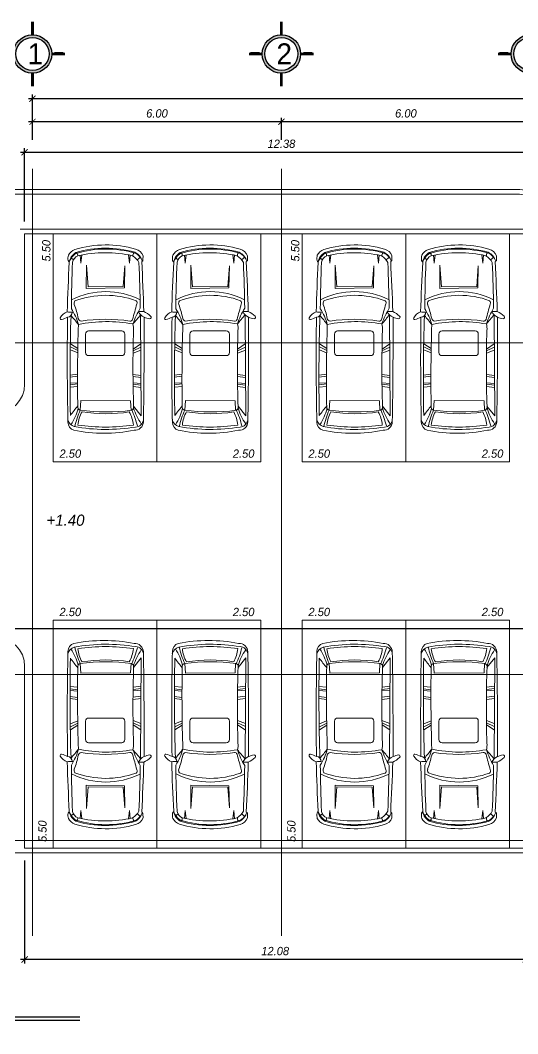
# Model space of a CAD drawing. Header units: millimetres. Extents: x 485872 to 486142, y -52344 to -52207.
# Drawn here: x 485947.64 to 485959.63, y -52269.16 to -52244.72 of the extents above; entities that cross this region are included whole.
import ezdxf

# ---------------------------------------------------------------- set-up
doc = ezdxf.new("R2010")
doc.units = ezdxf.units.MM
doc.header["$LTSCALE"] = 15
doc.header["$PDMODE"] = 2
doc.header["$PDSIZE"] = -10
for name, pattern in [('ACAD_ISO04W100', [30, 24, -3, 0, -3]), ('ACAD_ISO12W100', [21, 12, -3, 0, -3, 0, -3]), ('DASHDOTX2', [50.8, 25.4, -12.7, 0, -12.7])]:
    doc.linetypes.add(name, pattern=pattern)
doc.layers.add('Ak1', color=51, linetype='Continuous', lineweight=5)
doc.layers.add('arrow', color=8, linetype='Continuous', lineweight=0)
doc.layers.add('DIMS', color=7, linetype='Continuous')
doc.styles.add('dim', font='romantic.ttf', dxfattribs={"height": 280})
doc.styles.get("Standard").update_dxf_attribs({"font": ''})
doc.styles.get('Standard').set_extended_font_data('Flux Architect', italic=True)
doc.dimstyles.new('Sem Linha', dxfattribs={"dimtxt": 0.2, "dimasz": 0.15, "dimexe": 100, "dimexo": 300, "dimgap": 0, "dimtad": 1, "dimjust": 1, "dimzin": 0, "dimdsep": 46, "dimtxsty": 'Standard', "dimblk": 'ARCHTICK', "dimcen": 0, "dimdle": 100, "dimse1": 1, "dimse2": 1, "dimsd1": 1, "dimsd2": 1, "dimclrd": 4, "dimclrt": 2, "dimadec": 0, "dimazin": 0, "dimtfac": 1, "dimtofl": 0, "dimtmove": 0, "dimatfit": 3, "dimfxl": 1, "dimtfillclr": 1, "dimtolj": 1, "dimtzin": 0, "dimarcsym": 1})
doc.dimstyles.get("Standard").update_dxf_attribs({"dimtxt": 0.2, "dimasz": 0.15, "dimexe": 0.1, "dimexo": 0.3, "dimgap": 0.1, "dimtad": 1, "dimzin": 0, "dimdsep": 46, "dimtxsty": 'Standard', "dimblk": 'ARCHTICK', "dimcen": 0.09, "dimdle": 0.1, "dimclrd": 4, "dimclrt": 2, "dimadec": 0, "dimazin": 0, "dimtfac": 1, "dimtofl": 0, "dimtmove": 0, "dimatfit": 3, "dimfxl": 1, "dimtfillclr": 1, "dimtolj": 1, "dimtzin": 0, "dimarcsym": 1})

# ---------------------------------------------------------------- blocks, each defined once
blk = doc.blocks.new('top or rang rover')
at = {"lineweight": 9}
for p, q in [((55606, 51383), (55781, 51268)), ((57301, 51377), (57115, 51256)), ((55604, 51234), (55780, 51165)), ((55605, 51305), (55781, 51223)), ((57302, 51228), (57113, 51154)), ((57302, 51299), (57114, 51212)), ((55598, 50627), (55775, 50649)), ((57306, 50621), (57112, 50645)), ((55596, 50430), (55775, 50444)), ((55596, 50393), (55775, 50414)), ((55598, 50578), (55775, 50599)), ((57306, 50572), (57112, 50596)), ((57307, 50424), (57114, 50440)), ((57307, 50387), (57114, 50410)), ((55595, 50333), (55776, 50355)), ((57308, 50326), (57115, 50351))]:
    blk.add_line(p, q, dxfattribs=at)
for points in [[(55544, 49490, 0.315128), (55686, 49296, 0.096716), (57140, 49296, 0.421726), (57362, 49500, 0.005429), (57380, 52027, 0.067318), (57513, 51981, 0.654647), (57537, 52048, 0.083045), (57373, 52163, 0.006088), (57323, 53363, -0.016106), (57352, 53387, -0.002779), (57354, 53501, 0.241437), (57174, 53665, 0.146503), (55713, 53654, 0.211837), (55555, 53517, 0.106467), (55549, 53392, 0.064843), (55577, 53350, 0.007355), (55527, 52149, 0.186587), (55360, 52012, 0.560756), (55389, 51964, 0.026425), (55535, 52021, 0.008819), (55544, 49490, -4.149774)], [(57337, 53375, 0.217036), (57156, 53589, 0.144172), (55733, 53583, 0.228619), (55577, 53350, 6.44443)], [(57337, 53375, 0.203701), (57164, 53568, 0.144172), (55741, 53563, 0.169699), (55577, 53350, 6.44443)], [(57255, 53339, 0.143842), (57102, 53507, 0.110161), (55781, 53505, 0.236648), (55655, 53349, 0.008298), (55627, 52229, -0.078132), (55796, 51847, 0.017915), (55618, 52064, 0.012549), (55603, 49652, -0.009837), (55781, 49885, -8.30513)], [(57255, 53339, -0.006266), (57287, 52240, 0.050486), (57111, 51860, 8.051252)], [(55696, 52329, -0.044792), (55794, 51992, 0.277519), (55861, 51928, -0.078529), (57037, 51928, 0.316035), (57104, 51969, -0.008731), (57205, 52343, 0.37923), (57187, 52422, 0.177743), (55714, 52418, 0.226219), (55697, 52326, -14.200883)], [(55527, 52149, 0.071055), (55650, 52148, -0.382376), (55535, 52021, 1.228068)], [(57126, 49880), (57312, 49647), (57297, 52080, 0.009344), (57111, 51860, 0.42633)], [(55796, 51847, 0.012865), (55782, 49846, 0.380853), (55841, 49782, 0.065248), (57080, 49778, 0.347853), (57127, 49865, -0.016097), (57125, 51699, 0.091819), (57111, 51860, 0.097295), (55796, 51847, 1.953156)], [(55784, 49423, 0.073336), (57121, 49422, 0.096152), (57023, 49740, -0.082206), (55884, 49744, 0.100628), (55784, 49423, 1.276284)], [(57363, 49546, -0.363109), (57176, 49374, -0.084834), (55697, 49384, -0.248444), (55542, 49548, 8.031877)]]:
    blk.add_lwpolyline(points, format="xyb", dxfattribs=at)
for points in [[(55839, 53517), (55855, 53326), (55878, 53525)], [(57043, 53517), (57028, 53326), (57004, 53525)], [(55988, 53281), (56029, 52758), (56878, 52760), (56917, 53262), (56907, 52731), (55987, 52715), (55988, 53281)], [(57065, 49776), (57056, 50009), (55857, 50012), (55841, 49782)]]:
    blk.add_lwpolyline(points, dxfattribs=at)
blk.add_lwpolyline([(56917, 51616), (56917, 51172, -0.414214), (56842, 51097), (56043, 51097, -0.414214), (55968, 51172), (55968, 51616, -0.414214), (56043, 51691), (56842, 51691, -0.414214)], format="xyb", close=True, dxfattribs=at)
for centre, radius, start, end in [((55715, 53522), 65.2, 338.3611, 54.7078), ((57177, 53522), 65.2, 125.2922, 201.6389), ((55744, 53538), 144, 203.9699, 243.5622), ((57148, 53538), 144, 296.4378, 336.0301), ((56458, 50788), 1852, 63.5352, 116.491), ((57323, 51533), 631, 85.4458, 97.4527), ((57474, 52264), 255, 204.1993, 248.4339), ((54616, 50111), 1209, 325.7635, 345.9386), ((57839, 48906), 2182, 156.3297, 167.4147), ((55102, 48871), 2182, 14.0544, 25.1393), ((58293, 50158), 1209, 195.5305, 215.7055)]:
    blk.add_arc(centre, radius, start, end, dxfattribs=at)
blk = doc.blocks.new('_ArchTick')
at = {"color": 0, "const_width": 0.15}
blk.add_lwpolyline([(-0.5, -0.5), (0.5, 0.5)], dxfattribs=at)
blk = doc.blocks.new('*D64')
at = {"color": 0, "linetype": 'Continuous', "lineweight": -2, "transparency": 16777216}
for p, q in [((486102.039, -52247.599), (486102.039, -52247.068)), ((486108.039, -52247.599), (486108.039, -52247.068))]:
    blk.add_line(p, q, dxfattribs=at)
at = {"color": 4, "linetype": 'Continuous', "lineweight": -2, "transparency": 16777216}
blk.add_line((486108.139, -52247.168), (486101.939, -52247.168), dxfattribs=at)
at = {"layer": 'Defpoints', "color": 0, "linetype": 'Continuous', "lineweight": 13, "transparency": 16777216}
for p in [(486102.039, -52247.168), (486102.039, -52247.899), (486108.039, -52247.899)]:
    blk.add_point(p, dxfattribs=at)
at = {"color": 4, "linetype": 'Continuous', "lineweight": -2, "transparency": 16777216, "xscale": 0.15, "yscale": 0.15, "zscale": 0.15, "rotation": 180}
blk.add_blockref('_ArchTick', (486102.039, -52247.168), dxfattribs=at)
at = {"color": 4, "linetype": 'Continuous', "lineweight": -2, "transparency": 16777216, "xscale": 0.15, "yscale": 0.15, "zscale": 0.15}
blk.add_blockref('_ArchTick', (486108.039, -52247.168), dxfattribs=at)
at = {"color": 2, "linetype": 'Continuous', "lineweight": 13, "transparency": 16777216, "insert": (486105.039, -52246.966), "char_height": 0.2, "attachment_point": 5}
blk.add_mtext('\\A1;6.00', dxfattribs=at)
blk = doc.blocks.new('*D65')
at = {"color": 0, "linetype": 'Continuous', "lineweight": -2, "transparency": 16777216}
for p, q in [((486096.039, -52247.599), (486096.039, -52247.068)), ((486102.039, -52247.599), (486102.039, -52247.068))]:
    blk.add_line(p, q, dxfattribs=at)
at = {"color": 4, "linetype": 'Continuous', "lineweight": -2, "transparency": 16777216}
blk.add_line((486102.139, -52247.168), (486095.939, -52247.168), dxfattribs=at)
at = {"layer": 'Defpoints', "color": 0, "linetype": 'Continuous', "lineweight": 13, "transparency": 16777216}
for p in [(486096.039, -52247.168), (486096.039, -52247.899), (486102.039, -52247.899)]:
    blk.add_point(p, dxfattribs=at)
at = {"color": 4, "linetype": 'Continuous', "lineweight": -2, "transparency": 16777216, "xscale": 0.15, "yscale": 0.15, "zscale": 0.15, "rotation": 180}
blk.add_blockref('_ArchTick', (486096.039, -52247.168), dxfattribs=at)
at = {"color": 4, "linetype": 'Continuous', "lineweight": -2, "transparency": 16777216, "xscale": 0.15, "yscale": 0.15, "zscale": 0.15}
blk.add_blockref('_ArchTick', (486102.039, -52247.168), dxfattribs=at)
at = {"color": 2, "linetype": 'Continuous', "lineweight": 13, "transparency": 16777216, "insert": (486099.039, -52246.966), "char_height": 0.2, "attachment_point": 5}
blk.add_mtext('\\A1;6.00', dxfattribs=at)
blk = doc.blocks.new('*D66')
at = {"color": 4, "linetype": 'Continuous', "lineweight": -2, "transparency": 16777216}
blk.add_line((486127.139, -52246.612), (486095.939, -52246.612), dxfattribs=at)
at = {"color": 0, "linetype": 'Continuous', "lineweight": -2, "transparency": 16777216}
for p, q in [((486096.039, -52247.268), (486096.039, -52246.512)), ((486127.039, -52247.268), (486127.039, -52246.512))]:
    blk.add_line(p, q, dxfattribs=at)
at = {"layer": 'Defpoints', "color": 0, "linetype": 'Continuous', "lineweight": 13, "transparency": 16777216}
for p in [(486096.039, -52246.612), (486096.039, -52247.568), (486127.039, -52247.568)]:
    blk.add_point(p, dxfattribs=at)
at = {"color": 4, "linetype": 'Continuous', "lineweight": -2, "transparency": 16777216, "xscale": 0.15, "yscale": 0.15, "zscale": 0.15, "rotation": 180}
blk.add_blockref('_ArchTick', (486096.039, -52246.612), dxfattribs=at)
at = {"color": 4, "linetype": 'Continuous', "lineweight": -2, "transparency": 16777216, "xscale": 0.15, "yscale": 0.15, "zscale": 0.15}
blk.add_blockref('_ArchTick', (486127.039, -52246.612), dxfattribs=at)
at = {"color": 2, "linetype": 'Continuous', "lineweight": 13, "transparency": 16777216, "insert": (486111.539, -52246.41), "char_height": 0.2, "attachment_point": 5}
blk.add_mtext('\\A1;31.00', dxfattribs=at)
blk = doc.blocks.new('uio')
h = blk.add_hatch(color=21)
h.paths.add_polyline_path([(365111, 142547, 1), (365989, 142547, 1)])
h.paths.add_polyline_path([(365927, 142547, -1), (365173, 142547, -1)], flags=16)
at = {"color": 21, "const_width": 61.9}
for points in [[(365550, 143286), (365550, 142986)], [(364811, 142547), (365111, 142547)], [(365989, 142547), (366289, 142547)], [(365550, 141808), (365550, 142108)]]:
    blk.add_lwpolyline(points, dxfattribs=at)
at = {"color": 21}
for radius in [439, 377]:
    blk.add_circle((365550, 142547), radius, dxfattribs=at)
at = {"layer": 'Ak1', "ltscale": 10000}
for p, q in [((365046, 142517), (364848, 142517)), ((366054, 142517), (366252, 142517)), ((365555, 142013), (365555, 141815))]:
    blk.add_line(p, q, dxfattribs=at)
blk = doc.blocks.new('01')
at = {"color": 1, "lineweight": -3}
for p, q in [((759112, -50321), (759788, -50321)), ((769811, -50321), (760388, -50321)), ((759796, -50401), (759112, -50401)), ((769811, -50401), (760379, -50401))]:
    blk.add_line(p, q, dxfattribs=at)
blk.add_circle((760088, -50321), 400, dxfattribs=at)
blk = doc.blocks.new('*D213')
at = {"layer": 'Defpoints', "color": 0, "linetype": 'Continuous', "lineweight": 13, "transparency": 16777216}
for p in [(486096.539, -52249.869), (486096.476, -52255.369), (486096.539, -52255.369)]:
    blk.add_point(p, dxfattribs=at)
at = {"color": 2, "linetype": 'Continuous', "lineweight": 13, "transparency": 16777216, "insert": (486096.373, -52250.278), "char_height": 0.2, "attachment_point": 5, "rotation": 90}
blk.add_mtext('\\A1;5.50', dxfattribs=at)
blk = doc.blocks.new('*D214')
at = {"layer": 'Defpoints', "color": 0, "linetype": 'Continuous', "lineweight": 13, "transparency": 16777216}
for p in [(486096.539, -52255.369), (486099.039, -52255.274), (486099.039, -52255.369)]:
    blk.add_point(p, dxfattribs=at)
at = {"color": 2, "linetype": 'Continuous', "lineweight": 13, "transparency": 16777216, "insert": (486096.95, -52255.172), "char_height": 0.2, "attachment_point": 5}
blk.add_mtext('\\A1;2.50', dxfattribs=at)
blk = doc.blocks.new('*D215')
at = {"layer": 'Defpoints', "color": 0, "linetype": 'Continuous', "lineweight": 13, "transparency": 16777216}
for p in [(486099.039, -52255.274), (486099.039, -52255.369), (486101.539, -52255.369)]:
    blk.add_point(p, dxfattribs=at)
at = {"color": 2, "linetype": 'Continuous', "lineweight": 13, "transparency": 16777216, "insert": (486101.128, -52255.172), "char_height": 0.2, "attachment_point": 5}
blk.add_mtext('\\A1;2.50', dxfattribs=at)
blk = doc.blocks.new('*D217')
at = {"layer": 'Defpoints', "color": 0, "linetype": 'Continuous', "lineweight": 13, "transparency": 16777216}
for p in [(486102.539, -52249.869), (486102.476, -52255.369), (486102.539, -52255.369)]:
    blk.add_point(p, dxfattribs=at)
at = {"color": 2, "linetype": 'Continuous', "lineweight": 13, "transparency": 16777216, "insert": (486102.373, -52250.278), "char_height": 0.2, "attachment_point": 5, "rotation": 90}
blk.add_mtext('\\A1;5.50', dxfattribs=at)
blk = doc.blocks.new('*D218')
at = {"layer": 'Defpoints', "color": 0, "linetype": 'Continuous', "lineweight": 13, "transparency": 16777216}
for p in [(486102.539, -52255.369), (486105.039, -52255.274), (486105.039, -52255.369)]:
    blk.add_point(p, dxfattribs=at)
at = {"color": 2, "linetype": 'Continuous', "lineweight": 13, "transparency": 16777216, "insert": (486102.95, -52255.172), "char_height": 0.2, "attachment_point": 5}
blk.add_mtext('\\A1;2.50', dxfattribs=at)
blk = doc.blocks.new('*D216')
at = {"layer": 'Defpoints', "color": 0, "linetype": 'Continuous', "lineweight": 13, "transparency": 16777216}
for p in [(486105.039, -52255.274), (486105.039, -52255.369), (486107.539, -52255.369)]:
    blk.add_point(p, dxfattribs=at)
at = {"color": 2, "linetype": 'Continuous', "lineweight": 13, "transparency": 16777216, "insert": (486107.128, -52255.172), "char_height": 0.2, "attachment_point": 5}
blk.add_mtext('\\A1;2.50', dxfattribs=at)
blk = doc.blocks.new('*D232')
at = {"layer": 'Defpoints', "color": 0, "linetype": 'Continuous', "lineweight": 13, "transparency": 16777216}
for p in [(486099.039, -52259.094), (486096.539, -52259.189), (486099.039, -52259.189)]:
    blk.add_point(p, dxfattribs=at)
at = {"color": 2, "linetype": 'Continuous', "lineweight": 13, "transparency": 16777216, "insert": (486096.95, -52258.992), "char_height": 0.2, "attachment_point": 5}
blk.add_mtext('\\A1;2.50', dxfattribs=at)
blk = doc.blocks.new('*D231')
at = {"layer": 'Defpoints', "color": 0, "linetype": 'Continuous', "lineweight": 13, "transparency": 16777216}
for p in [(486099.039, -52259.094), (486099.039, -52259.189), (486101.539, -52259.189)]:
    blk.add_point(p, dxfattribs=at)
at = {"color": 2, "linetype": 'Continuous', "lineweight": 13, "transparency": 16777216, "insert": (486101.128, -52258.992), "char_height": 0.2, "attachment_point": 5}
blk.add_mtext('\\A1;2.50', dxfattribs=at)
blk = doc.blocks.new('*D227')
at = {"layer": 'Defpoints', "color": 0, "linetype": 'Continuous', "lineweight": 13, "transparency": 16777216}
for p in [(486105.039, -52259.094), (486102.539, -52259.189), (486105.039, -52259.189)]:
    blk.add_point(p, dxfattribs=at)
at = {"color": 2, "linetype": 'Continuous', "lineweight": 13, "transparency": 16777216, "insert": (486102.95, -52258.992), "char_height": 0.2, "attachment_point": 5}
blk.add_mtext('\\A1;2.50', dxfattribs=at)
blk = doc.blocks.new('*D228')
at = {"layer": 'Defpoints', "color": 0, "linetype": 'Continuous', "lineweight": 13, "transparency": 16777216}
for p in [(486105.039, -52259.094), (486105.039, -52259.189), (486107.539, -52259.189)]:
    blk.add_point(p, dxfattribs=at)
at = {"color": 2, "linetype": 'Continuous', "lineweight": 13, "transparency": 16777216, "insert": (486107.128, -52258.992), "char_height": 0.2, "attachment_point": 5}
blk.add_mtext('\\A1;2.50', dxfattribs=at)
blk = doc.blocks.new('*D233')
at = {"layer": 'Defpoints', "color": 0, "linetype": 'Continuous', "lineweight": 13, "transparency": 16777216}
for p in [(486096.382, -52259.189), (486096.539, -52259.189), (486096.539, -52264.689)]:
    blk.add_point(p, dxfattribs=at)
at = {"color": 2, "linetype": 'Continuous', "lineweight": 13, "transparency": 16777216, "insert": (486096.28, -52264.279), "char_height": 0.2, "attachment_point": 5, "rotation": 90}
blk.add_mtext('\\A1;5.50', dxfattribs=at)
blk = doc.blocks.new('*D234')
at = {"layer": 'Defpoints', "color": 0, "linetype": 'Continuous', "lineweight": 13, "transparency": 16777216}
for p in [(486102.382, -52259.189), (486102.539, -52259.189), (486102.539, -52264.689)]:
    blk.add_point(p, dxfattribs=at)
at = {"color": 2, "linetype": 'Continuous', "lineweight": 13, "transparency": 16777216, "insert": (486102.28, -52264.279), "char_height": 0.2, "attachment_point": 5, "rotation": 90}
blk.add_mtext('\\A1;5.50', dxfattribs=at)
blk = doc.blocks.new('*D238')
at = {"color": 0, "linetype": 'Continuous', "lineweight": -2, "transparency": 16777216}
for p, q in [((486095.849, -52264.989), (486095.849, -52267.473)), ((486107.929, -52266.299), (486107.929, -52267.473))]:
    blk.add_line(p, q, dxfattribs=at)
at = {"color": 4, "linetype": 'Continuous', "lineweight": -2, "transparency": 16777216}
blk.add_line((486108.029, -52267.373), (486095.749, -52267.373), dxfattribs=at)
at = {"layer": 'Defpoints', "color": 0, "linetype": 'Continuous', "lineweight": 13, "transparency": 16777216}
for p in [(486095.849, -52264.689), (486107.929, -52265.999), (486095.849, -52267.373)]:
    blk.add_point(p, dxfattribs=at)
at = {"color": 4, "linetype": 'Continuous', "lineweight": -2, "transparency": 16777216, "xscale": 0.15, "yscale": 0.15, "zscale": 0.15, "rotation": 180}
blk.add_blockref('_ArchTick', (486095.849, -52267.373), dxfattribs=at)
at = {"color": 4, "linetype": 'Continuous', "lineweight": -2, "transparency": 16777216, "xscale": 0.15, "yscale": 0.15, "zscale": 0.15}
blk.add_blockref('_ArchTick', (486107.929, -52267.373), dxfattribs=at)
at = {"color": 2, "linetype": 'Continuous', "lineweight": 13, "transparency": 16777216, "insert": (486101.889, -52267.171), "char_height": 0.2, "attachment_point": 5}
blk.add_mtext('\\A1;12.08', dxfattribs=at)
blk = doc.blocks.new('*D328')
at = {"color": 0, "linetype": 'Continuous', "lineweight": -2, "transparency": 16777216}
for p, q in [((486095.849, -52249.569), (486095.849, -52247.801)), ((486108.229, -52249.569), (486108.229, -52247.801))]:
    blk.add_line(p, q, dxfattribs=at)
at = {"color": 4, "linetype": 'Continuous', "lineweight": -2, "transparency": 16777216}
blk.add_line((486095.749, -52247.901), (486108.329, -52247.901), dxfattribs=at)
at = {"layer": 'Defpoints', "color": 0, "linetype": 'Continuous', "lineweight": 13, "transparency": 16777216}
for p in [(486108.229, -52247.901), (486095.849, -52249.869), (486108.229, -52249.869)]:
    blk.add_point(p, dxfattribs=at)
at = {"color": 4, "linetype": 'Continuous', "lineweight": -2, "transparency": 16777216, "xscale": 0.15, "yscale": 0.15, "zscale": 0.15, "rotation": 180}
blk.add_blockref('_ArchTick', (486095.849, -52247.901), dxfattribs=at)
at = {"color": 4, "linetype": 'Continuous', "lineweight": -2, "transparency": 16777216, "xscale": 0.15, "yscale": 0.15, "zscale": 0.15}
blk.add_blockref('_ArchTick', (486108.229, -52247.901), dxfattribs=at)
at = {"color": 2, "linetype": 'Continuous', "lineweight": 13, "transparency": 16777216, "insert": (486102.039, -52247.698), "char_height": 0.2, "attachment_point": 5}
blk.add_mtext('\\A1;12.38', dxfattribs=at)

msp = doc.modelspace()

# ---------------------------------------------------------------- linework, layer by layer
at = {"color": 6, "linetype": 'DASHDOTX2', "lineweight": 13}
for p, q in [((485947.93, -52266.799), (485947.93, -52248.299)), ((485953.93, -52266.799), (485953.93, -52248.299)), ((485981.23, -52252.499), (485938.73, -52252.499)), ((485981.23, -52260.499), (485938.73, -52260.499)), ((485981.23, -52264.499), (485938.73, -52264.499))]:
    msp.add_line(p, q, dxfattribs=at)
at = {"linetype": 'Continuous', "lineweight": 13}
for p, q in [((485947.74, -52253.499), (485947.74, -52252.199)), ((485959.82, -52264.799), (485953.63, -52264.799))]:
    msp.add_line(p, q, dxfattribs=at)
for points in [[(485943.093, -52248.799), (485959.62, -52248.799, -0.414214), (485960.23, -52249.409), (485960.23, -52252.199)], [(485943.093, -52248.909), (485959.62, -52248.909, -0.414214), (485960.12, -52249.409), (485960.12, -52252.199), (485966.74, -52252.199)]]:
    msp.add_lwpolyline(points, format="xyb", dxfattribs=at)
for points in [[(485947.63, -52249.759), (485960.12, -52249.759)], [(485947.74, -52249.869), (485960.12, -52249.869)], [(485947.74, -52252.199), (485947.74, -52249.869)], [(485954.23, -52264.689), (485960.04, -52264.689), (485960.04, -52265.779)], [(485948.23, -52264.799), (485939.23, -52264.799)], [(485953.63, -52264.799), (485948.23, -52264.799)]]:
    msp.add_lwpolyline(points, dxfattribs=at)
for points in [[(485950.93, -52249.869), (485948.43, -52249.869), (485948.43, -52255.369), (485950.93, -52255.369)], [(485950.93, -52249.869), (485953.43, -52249.869), (485953.43, -52255.369), (485950.93, -52255.369)], [(485956.93, -52249.869), (485954.43, -52249.869), (485954.43, -52255.369), (485956.93, -52255.369)], [(485956.93, -52249.869), (485959.43, -52249.869), (485959.43, -52255.369), (485956.93, -52255.369)], [(485950.93, -52264.689), (485948.43, -52264.689), (485948.43, -52259.189), (485950.93, -52259.189)], [(485950.93, -52264.689), (485953.43, -52264.689), (485953.43, -52259.189), (485950.93, -52259.189)], [(485956.93, -52264.689), (485954.43, -52264.689), (485954.43, -52259.189), (485956.93, -52259.189)], [(485956.93, -52264.689), (485959.43, -52264.689), (485959.43, -52259.189), (485956.93, -52259.189)]]:
    msp.add_lwpolyline(points, close=True, dxfattribs=at)
at = {"lineweight": 13}
for points in [[(485950.93, -52250.259), (485950.93, -52254.879)], [(485950.93, -52264.099), (485950.93, -52259.479)], [(485947.74, -52260.299), (485947.74, -52264.689), (485954.23, -52264.689)]]:
    msp.add_lwpolyline(points, dxfattribs=at)
at = {"linetype": 'Continuous', "lineweight": 13}
for centre, start, end in [((485947.04, -52253.499), 270, 0), ((485947.04, -52260.299), 0, 90)]:
    msp.add_arc(centre, 0.7, start, end, dxfattribs=at)
at = {"layer": 'arrow', "color": 1, "linetype": 'ACAD_ISO12W100', "lineweight": 30}
msp.add_lwpolyline([(485938.39, -52259.386), (485981.147, -52259.386)], dxfattribs=at)

# ---------------------------------------------------------------- block references
at = {"linetype": 'ACAD_ISO04W100', "xscale": 0.001056039488106978, "yscale": 0.001056039488106978, "zscale": 0.001056039488106978, "rotation": 180}
for p in [(486333.965, -52094.996), (486339.965, -52094.996), (486345.965, -52094.996)]:
    msp.add_blockref('uio', p, dxfattribs=at)
at = {"lineweight": 13, "xscale": 0.001, "yscale": 0.001, "zscale": 0.001}
for p in [(485893.24, -52303.904), (485895.758, -52303.904), (485899.24, -52303.904), (485901.758, -52303.904)]:
    msp.add_blockref('top or rang rover', p, dxfattribs=at)
at = {"lineweight": 13, "xscale": -0.001, "yscale": 0.001, "zscale": 0.001, "rotation": 180}
for p in [(485893.24, -52210.453), (485895.758, -52210.453), (485899.24, -52210.453), (485901.758, -52210.453)]:
    msp.add_blockref('top or rang rover', p, dxfattribs=at)
at = {"linetype": 'Continuous', "lineweight": 13, "xscale": 0.001, "yscale": 0.001, "zscale": 0.001}
msp.add_blockref('01', (485179.26, -52218.443), dxfattribs=at)

# ---------------------------------------------------------------- texts
at = {"lineweight": 13, "insert": (485949.183, -52256.642), "char_height": 0.25, "attachment_point": 3}
msp.add_mtext_dynamic_manual_height_columns('{\\H1.0833x;+1.40}', width=2.09199, gutter_width=0.542, heights=[0.715], dxfattribs=at)
at = {"layer": 'DIMS', "char_height": 0.5033, "width": 1.55205, "attachment_point": 1, "style": 'dim'}
for s, insert in [('{\\fFlux Architect|b0|i0|c0|p2;1}', (485947.81, -52245.276)), ('{\\fFlux Architect|b0|i0|c0|p2;2}', (485953.81, -52245.276))]:
    msp.add_mtext(s, dxfattribs=dict(at, insert=insert))

# ---------------------------------------------------------------- dimensions: what is measured, and where the dimension line sits
at = {"linetype": 'Continuous', "lineweight": 13}
for base, p1, p2, angle, dimstyle, picture, middle in [((485947.93, -52246.612), (485978.93, -52247.568), (485947.93, -52247.568), 180, 'Standard', '*D66', (485963.43, -52246.41)), ((485948.367, -52255.369), (485948.43, -52249.869), (485948.43, -52255.369), 90, 'Sem Linha', '*D213', (485948.265, -52250.278)), ((485954.367, -52255.369), (485954.43, -52249.869), (485954.43, -52255.369), 90, 'Sem Linha', '*D217', (485954.265, -52250.278)), ((485948.274, -52259.189), (485948.43, -52264.689), (485948.43, -52259.189), 90, 'Sem Linha', '*D233', (485948.171, -52264.279)), ((485954.274, -52259.189), (485954.43, -52264.689), (485954.43, -52259.189), 90, 'Sem Linha', '*D234', (485954.171, -52264.279))]:
    dim = msp.add_linear_dim(base=base, p1=p1, p2=p2, angle=angle, dimstyle=dimstyle, dxfattribs=at)
    dim.commit()
    dim.dimension.update_dxf_attribs({"geometry": picture, "text_midpoint": middle, "insert": (-148.109, 0)})
for base, p1, p2, picture, middle in [((485947.93, -52247.168), (485953.93, -52247.899), (485947.93, -52247.899), '*D65', (485950.93, -52247.168)), ((485953.93, -52247.168), (485959.93, -52247.899), (485953.93, -52247.899), '*D64', (485956.93, -52247.168))]:
    dim = msp.add_linear_dim(base=base, p1=p1, p2=p2, angle=180, dimstyle='Standard', dxfattribs=at)
    dim.commit()
    dim.dimension.update_dxf_attribs({"geometry": picture, "text_midpoint": middle, "dimtype": 160, "insert": (-148.109, 0)})
for base, p1, p2, dimstyle, picture, middle in [((485960.12, -52247.901), (485947.74, -52249.869), (485960.12, -52249.869), 'Standard', '*D328', (485953.93, -52247.698)), ((485950.93, -52255.274), (485948.43, -52255.369), (485950.93, -52255.369), 'Sem Linha', '*D214', (485948.842, -52255.172)), ((485950.93, -52255.274), (485953.43, -52255.369), (485950.93, -52255.369), 'Sem Linha', '*D215', (485953.019, -52255.172)), ((485956.93, -52255.274), (485954.43, -52255.369), (485956.93, -52255.369), 'Sem Linha', '*D218', (485954.842, -52255.172)), ((485956.93, -52255.274), (485959.43, -52255.369), (485956.93, -52255.369), 'Sem Linha', '*D216', (485959.019, -52255.172)), ((485950.93, -52259.094), (485948.43, -52259.189), (485950.93, -52259.189), 'Sem Linha', '*D232', (485948.842, -52258.992)), ((485950.93, -52259.094), (485953.43, -52259.189), (485950.93, -52259.189), 'Sem Linha', '*D231', (485953.019, -52258.992)), ((485956.93, -52259.094), (485954.43, -52259.189), (485956.93, -52259.189), 'Sem Linha', '*D227', (485954.842, -52258.992)), ((485956.93, -52259.094), (485959.43, -52259.189), (485956.93, -52259.189), 'Sem Linha', '*D228', (485959.019, -52258.992))]:
    dim = msp.add_linear_dim(base=base, p1=p1, p2=p2, dimstyle=dimstyle, dxfattribs=at)
    dim.commit()
    dim.dimension.update_dxf_attribs({"geometry": picture, "text_midpoint": middle, "insert": (-148.109, 0)})
dim = msp.add_linear_dim(base=(485947.74, -52267.373), p1=(485959.82, -52265.999), p2=(485947.74, -52264.689), dimstyle='Standard', override={"dimtmove": 1}, dxfattribs=at)
dim.commit()
dim.dimension.update_dxf_attribs({"geometry": '*D238', "text_midpoint": (485953.78, -52267.171), "insert": (-148.109, 0)})

doc.saveas('drawing.dxf')
